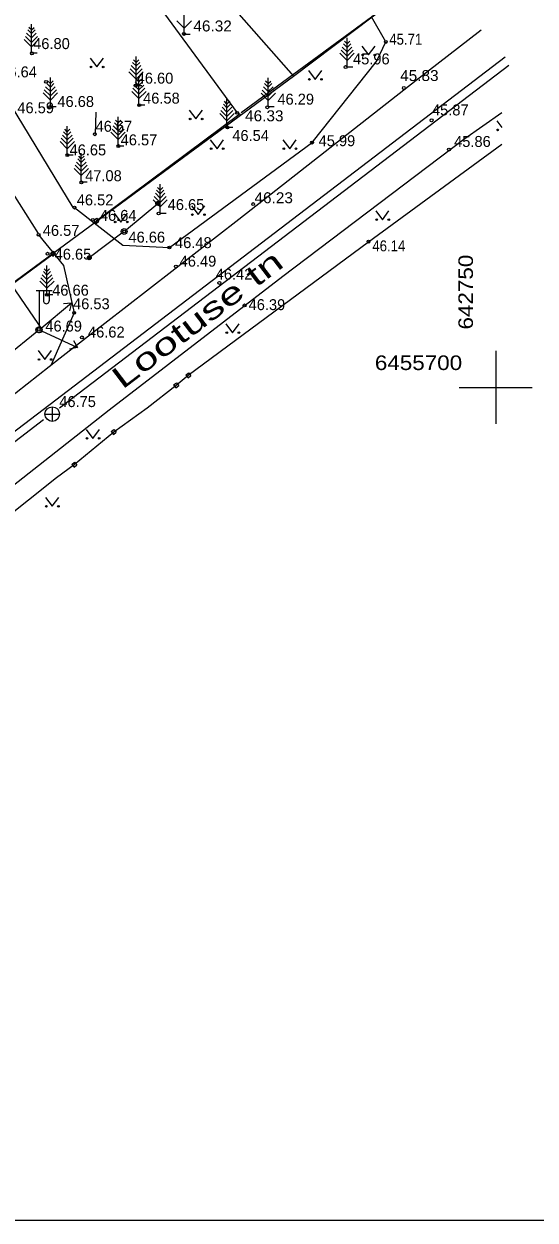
# Model space of a CAD drawing. Extents: x 642626 to 643013, y 6455643 to 6456048.
# Drawn here: x 642717.6 to 642752.7, y 6455642.9 to 6455724.9 of the extents above; entities that cross this region are included whole.
import ezdxf
from ezdxf.enums import TextEntityAlignment as Align

# ---------------------------------------------------------------- set-up
doc = ezdxf.new("R2010")
doc.units = 0
doc.header["$LTSCALE"] = 0.3
for name, color, linetype, lineweight in [('10', 7, 'Continuous', 13), ('12', 7, 'Continuous', 13), ('13', 7, 'Continuous', 13), ('23', 7, 'Continuous', 13), ('28', 7, 'Continuous', 13), ('30', 7, 'Continuous', 13), ('4', 7, 'Continuous', 13), ('40', 7, 'Continuous', 13), ('41', 7, 'Continuous', 13), ('46', 7, 'Continuous', 13), ('56', 7, 'Continuous', 13), ('59', 7, 'Continuous', 13), ('61', 7, 'Continuous', 13)]:
    doc.layers.add(name, color=color, linetype=linetype, lineweight=lineweight)
doc.layers.add('57', color=7, linetype='Continuous')

msp = doc.modelspace()

# ---------------------------------------------------------------- linework, layer by layer
at = {"layer": '10'}
for p, q in [((642728.64, 6455724.64), (642728.14, 6455725.13)), ((642728.64, 6455724.64), (642729.13, 6455725.13)), ((642718.16, 6455724.26), (642717.91, 6455724.51)), ((642718.16, 6455724.51), (642717.98, 6455724.69)), ((642718.16, 6455724.51), (642718.34, 6455724.69)), ((642718.16, 6455724.26), (642718.41, 6455724.51)), ((642718.16, 6455723.36), (642717.67, 6455723.85)), ((642718.16, 6455723.66), (642717.75, 6455724.07)), ((642718.16, 6455723.96), (642717.83, 6455724.29)), ((642718.16, 6455723.96), (642718.49, 6455724.29)), ((642718.16, 6455723.66), (642718.57, 6455724.07)), ((642718.16, 6455723.36), (642718.65, 6455723.85)), ((642739.81, 6455723.31), (642739.56, 6455723.56)), ((642739.81, 6455723.56), (642739.63, 6455723.75)), ((642739.81, 6455723.56), (642739.99, 6455723.75)), ((642739.81, 6455723.31), (642740.06, 6455723.56)), ((642739.81, 6455722.41), (642739.32, 6455722.91)), ((642739.81, 6455722.71), (642739.4, 6455723.12)), ((642739.81, 6455723.01), (642739.48, 6455723.34)), ((642739.81, 6455723.01), (642740.14, 6455723.34)), ((642739.81, 6455722.71), (642740.22, 6455723.12)), ((642739.81, 6455722.41), (642740.3, 6455722.91)), ((642740.82, 6455723.41), (642741.28, 6455722.8)), ((642741.28, 6455722.8), (642741.73, 6455723.41)), ((642722.19, 6455722.58), (642722.65, 6455721.98)), ((642722.65, 6455721.98), (642723.1, 6455722.58)), ((642725.34, 6455721.44), (642724.93, 6455721.85)), ((642725.34, 6455721.74), (642725.01, 6455722.07)), ((642725.34, 6455722.04), (642725.09, 6455722.29)), ((642725.34, 6455722.29), (642725.16, 6455722.47)), ((642725.34, 6455722.29), (642725.52, 6455722.47)), ((642725.34, 6455722.04), (642725.59, 6455722.29)), ((642725.34, 6455721.74), (642725.67, 6455722.07)), ((642725.34, 6455721.44), (642725.75, 6455721.85)), ((642725.34, 6455721.14), (642724.85, 6455721.63)), ((642725.34, 6455721.14), (642725.83, 6455721.63)), ((642725.53, 6455720.95), (642725.35, 6455721.14)), ((642725.53, 6455720.95), (642725.71, 6455721.14)), ((642737.16, 6455721.73), (642737.62, 6455721.12)), ((642737.62, 6455721.12), (642738.07, 6455721.73)), ((642719.46, 6455719.99), (642719.04, 6455720.4)), ((642719.46, 6455720.29), (642719.13, 6455720.62)), ((642719.46, 6455720.59), (642719.21, 6455720.84)), ((642719.46, 6455720.84), (642719.27, 6455721.02)), ((642719.46, 6455720.84), (642719.64, 6455721.02)), ((642719.46, 6455720.59), (642719.7, 6455720.84)), ((642719.46, 6455720.29), (642719.78, 6455720.62)), ((642719.46, 6455719.99), (642719.87, 6455720.4)), ((642725.53, 6455719.8), (642725.04, 6455720.3)), ((642725.53, 6455720.1), (642725.12, 6455720.52)), ((642725.53, 6455720.4), (642725.2, 6455720.73)), ((642725.53, 6455720.7), (642725.28, 6455720.95)), ((642725.53, 6455720.7), (642725.78, 6455720.95)), ((642725.53, 6455720.4), (642725.86, 6455720.73)), ((642725.53, 6455720.1), (642725.94, 6455720.52)), ((642725.53, 6455719.8), (642726.02, 6455720.3)), ((642734.4, 6455719.98), (642733.99, 6455720.39)), ((642734.4, 6455720.28), (642734.07, 6455720.61)), ((642734.4, 6455720.58), (642734.15, 6455720.83)), ((642734.4, 6455720.83), (642734.22, 6455721.01)), ((642734.4, 6455720.83), (642734.58, 6455721.01)), ((642734.4, 6455720.58), (642734.65, 6455720.83)), ((642734.4, 6455720.28), (642734.73, 6455720.61)), ((642734.4, 6455719.98), (642734.81, 6455720.39)), ((642719.46, 6455719.69), (642718.96, 6455720.19)), ((642719.46, 6455719.69), (642719.95, 6455720.19)), ((642731.57, 6455719.18), (642731.33, 6455719.43)), ((642731.57, 6455719.43), (642731.39, 6455719.62)), ((642731.57, 6455719.43), (642731.76, 6455719.62)), ((642731.57, 6455719.18), (642731.82, 6455719.43)), ((642734.4, 6455719.68), (642733.91, 6455720.17)), ((642734.4, 6455719.68), (642734.89, 6455720.17)), ((642728.98, 6455719.01), (642729.44, 6455718.41)), ((642729.44, 6455718.41), (642729.89, 6455719.01)), ((642731.57, 6455718.28), (642731.08, 6455718.78)), ((642731.57, 6455718.58), (642731.16, 6455718.99)), ((642731.57, 6455718.88), (642731.24, 6455719.21)), ((642731.57, 6455718.88), (642731.9, 6455719.21)), ((642731.57, 6455718.58), (642731.98, 6455718.99)), ((642731.57, 6455718.28), (642732.07, 6455718.78)), ((642724.1, 6455717.6), (642723.77, 6455717.93)), ((642724.1, 6455717.9), (642723.85, 6455718.15)), ((642724.1, 6455718.15), (642723.92, 6455718.33)), ((642724.1, 6455718.15), (642724.28, 6455718.33)), ((642724.1, 6455717.9), (642724.35, 6455718.15)), ((642724.1, 6455717.6), (642724.43, 6455717.93)), ((642720.62, 6455716.67), (642720.21, 6455717.08)), ((642720.62, 6455716.97), (642720.29, 6455717.3)), ((642720.62, 6455717.27), (642720.37, 6455717.52)), ((642720.62, 6455717.52), (642720.44, 6455717.7)), ((642720.62, 6455717.52), (642720.8, 6455717.7)), ((642720.62, 6455717.27), (642720.87, 6455717.52)), ((642720.62, 6455716.97), (642720.95, 6455717.3)), ((642720.62, 6455716.67), (642721.03, 6455717.08)), ((642724.1, 6455717), (642723.61, 6455717.5)), ((642724.1, 6455717.3), (642723.69, 6455717.71)), ((642724.1, 6455717.3), (642724.51, 6455717.71)), ((642724.1, 6455717), (642724.59, 6455717.5)), ((642730.42, 6455716.98), (642730.89, 6455716.37)), ((642730.89, 6455716.37), (642731.33, 6455716.98)), ((642735.41, 6455716.98), (642735.87, 6455716.37)), ((642735.87, 6455716.37), (642736.32, 6455716.98)), ((642720.62, 6455716.37), (642720.13, 6455716.87)), ((642720.62, 6455716.37), (642721.11, 6455716.87)), ((642721.58, 6455715.12), (642721.25, 6455715.45)), ((642721.58, 6455715.42), (642721.34, 6455715.67)), ((642721.58, 6455715.67), (642721.4, 6455715.85)), ((642721.58, 6455715.67), (642721.77, 6455715.85)), ((642721.58, 6455715.42), (642721.83, 6455715.67)), ((642721.58, 6455715.12), (642721.91, 6455715.45)), ((642721.58, 6455714.52), (642721.09, 6455715.01)), ((642721.58, 6455714.82), (642721.17, 6455715.23)), ((642721.58, 6455714.82), (642721.99, 6455715.23)), ((642721.58, 6455714.52), (642722.08, 6455715.01)), ((642726.99, 6455713.53), (642726.81, 6455713.71)), ((642726.99, 6455713.53), (642727.17, 6455713.71)), ((642726.99, 6455712.38), (642726.5, 6455712.87)), ((642726.99, 6455712.68), (642726.58, 6455713.09)), ((642726.99, 6455712.98), (642726.66, 6455713.31)), ((642726.99, 6455713.28), (642726.74, 6455713.53)), ((642726.99, 6455713.28), (642727.24, 6455713.53)), ((642726.99, 6455712.98), (642727.32, 6455713.31)), ((642726.99, 6455712.68), (642727.4, 6455713.09)), ((642726.99, 6455712.38), (642727.48, 6455712.87)), ((642729.14, 6455712.46), (642729.6, 6455711.85)), ((642729.6, 6455711.85), (642730.05, 6455712.46)), ((642741.78, 6455712.11), (642742.24, 6455711.5)), ((642742.24, 6455711.5), (642742.68, 6455712.11)), ((642723.84, 6455711.95), (642724.3, 6455711.34)), ((642724.3, 6455711.34), (642724.75, 6455711.95)), ((642719.22, 6455707.7), (642718.98, 6455707.95)), ((642719.22, 6455707.95), (642719.04, 6455708.13)), ((642719.22, 6455707.95), (642719.41, 6455708.13)), ((642719.22, 6455707.7), (642719.47, 6455707.95)), ((642719.22, 6455706.8), (642718.73, 6455707.29)), ((642719.22, 6455707.1), (642718.81, 6455707.51)), ((642719.22, 6455707.4), (642718.89, 6455707.73)), ((642719.22, 6455707.4), (642719.55, 6455707.73)), ((642719.22, 6455707.1), (642719.63, 6455707.51)), ((642719.22, 6455706.8), (642719.72, 6455707.29)), ((642731.49, 6455704.36), (642731.96, 6455703.75)), ((642731.96, 6455703.75), (642732.4, 6455704.36)), ((642718.62, 6455702.52), (642719.09, 6455701.91)), ((642719.09, 6455701.91), (642719.53, 6455702.52)), ((642721.92, 6455697.11), (642722.38, 6455696.5)), ((642722.38, 6455696.5), (642722.82, 6455697.11)), ((642719.12, 6455692.45), (642719.58, 6455691.85)), ((642719.58, 6455691.85), (642720.03, 6455692.45))]:
    msp.add_line(p, q, dxfattribs=at)
for points in [[(642729.04, 6455724.19), (642728.64, 6455724.19), (642728.64, 6455726.19)], [(642718.56, 6455722.91), (642718.16, 6455722.91), (642718.16, 6455724.91)], [(642740.21, 6455721.96), (642739.81, 6455721.96), (642739.81, 6455723.96)], [(642725.74, 6455720.69), (642725.34, 6455720.69), (642725.34, 6455722.69)], [(642719.86, 6455719.24), (642719.46, 6455719.24), (642719.46, 6455721.24)], [(642725.93, 6455719.35), (642725.53, 6455719.35), (642725.53, 6455721.35)], [(642734.8, 6455719.23), (642734.4, 6455719.23), (642734.4, 6455721.23)], [(642731.97, 6455717.83), (642731.57, 6455717.83), (642731.57, 6455719.83)], [(642721.02, 6455715.92), (642720.62, 6455715.92), (642720.62, 6455717.92)], [(642724.5, 6455716.55), (642724.1, 6455716.55), (642724.1, 6455718.55)], [(642721.98, 6455714.07), (642721.58, 6455714.07), (642721.58, 6455716.07)], [(642727.39, 6455711.93), (642726.99, 6455711.93), (642726.99, 6455713.93)], [(642719.62, 6455706.35), (642719.22, 6455706.35), (642719.22, 6455708.35)]]:
    msp.add_lwpolyline(points, dxfattribs=at)
for centre in [(642740.8826, 6455722.7987), (642741.7114, 6455722.7987), (642722.2517, 6455721.9751), (642723.0805, 6455721.9751), (642737.222, 6455721.1232), (642738.0508, 6455721.1232), (642729.042, 6455718.4079), (642729.8708, 6455718.4079), (642730.4849, 6455716.3695), (642731.3137, 6455716.3695), (642735.4696, 6455716.3695), (642736.2984, 6455716.3695), (642723.9036, 6455711.343), (642724.7324, 6455711.343), (642729.1998, 6455711.8496), (642730.0286, 6455711.8496), (642741.8382, 6455711.5032), (642742.667, 6455711.5032), (642731.5573, 6455703.7492), (642732.3861, 6455703.7492), (642718.6853, 6455701.9135), (642719.5141, 6455701.9135), (642721.9775, 6455696.5017), (642722.8062, 6455696.5017), (642719.1838, 6455691.8451), (642720.0126, 6455691.8451)]:
    msp.add_circle(centre, 0.055, dxfattribs=at)
at = {"layer": '12'}
for p, q in [((642718.48, 6455706.64), (642719.58, 6455706.64)), ((642718.68, 6455706.64), (642718.68, 6455704.14)), ((642718.98, 6455706.64), (642718.98, 6455705.94)), ((642719.38, 6455706.64), (642719.38, 6455705.94)), ((642718.82, 6455704.07), (642720.9, 6455705.79)), ((642718.54, 6455703.81), (642716.44, 6455702.11)), ((642718.86, 6455703.87), (642721.31, 6455702.74))]:
    msp.add_line(p, q, dxfattribs=at)
for points in [[(642718.93, 6455703.94), (642710.15, 6455716.74), (642707.57, 6455715.05)], [(642720.35, 6455705.76), (642720.9, 6455705.79), (642720.77, 6455705.26)], [(642721.05, 6455703.22), (642721.31, 6455702.74), (642720.77, 6455702.63)]]:
    msp.add_lwpolyline(points, dxfattribs=at)
for centre in [(642718.6663, 6455703.9381), (642718.6734, 6455703.9508), (642718.68, 6455703.9388), (642718.6937, 6455703.9393)]:
    msp.add_circle(centre, 0.2, dxfattribs=at)
msp.add_arc((642719.18, 6455705.9385), 0.2, 179.93931, 0.0607, dxfattribs=at)
at = {"layer": '13'}
for p, q in [((642724.67, 6455710.82), (642726.83, 6455712.61)), ((642724.36, 6455710.57), (642722.12, 6455708.89))]:
    msp.add_line(p, q, dxfattribs=at)
for centre, radius in [((642726.824, 6455712.6134), 0.1361), ((642726.824, 6455712.6134), 0.1212), ((642726.824, 6455712.6134), 0.1074), ((642726.824, 6455712.6134), 0.0902), ((642726.824, 6455712.6134), 0.0749), ((642726.824, 6455712.6134), 0.0616), ((642726.824, 6455712.6134), 0.0467), ((642726.824, 6455712.6134), 0.0343), ((642726.824, 6455712.6134), 0.0209), ((642726.824, 6455712.6134), 0.0112), ((642724.52, 6455710.692), 0.2), ((642724.52, 6455710.692), 0.2), ((642722.1244, 6455708.8861), 0.1361), ((642722.1244, 6455708.8861), 0.1212), ((642722.1244, 6455708.8861), 0.1074), ((642722.1244, 6455708.8861), 0.0902), ((642722.1244, 6455708.8861), 0.0749), ((642722.1244, 6455708.8861), 0.0616), ((642722.1244, 6455708.8861), 0.0467), ((642722.1244, 6455708.8861), 0.0343), ((642722.1244, 6455708.8861), 0.0209), ((642722.1244, 6455708.8861), 0.0112)]:
    msp.add_circle(centre, radius, dxfattribs=at)
at = {"layer": '23'}
for p, q in [((642713.47, 6455744.44), (642732.27, 6455718.82)), ((642722.61, 6455711.43), (642732.47, 6455718.79)), ((642722.44, 6455711.45), (642722.63, 6455711.6)), ((642722.44, 6455711.45), (642722.59, 6455711.25)), ((642722.59, 6455711.25), (642722.79, 6455711.41)), ((642722.63, 6455711.6), (642722.79, 6455711.41)), ((642719.46, 6455709.19), (642719.66, 6455709.35)), ((642719.46, 6455709.19), (642719.62, 6455709)), ((642719.62, 6455709), (642719.81, 6455709.16)), ((642719.66, 6455709.35), (642719.81, 6455709.16)), ((642728.75, 6455700.85), (642728.94, 6455701.01)), ((642728.75, 6455700.85), (642728.9, 6455700.65)), ((642728.9, 6455700.65), (642729.1, 6455700.81)), ((642728.94, 6455701.01), (642729.1, 6455700.81)), ((642727.91, 6455700.17), (642728.1, 6455700.32)), ((642727.91, 6455700.17), (642728.07, 6455699.97)), ((642728.07, 6455699.97), (642728.26, 6455700.13)), ((642728.1, 6455700.32), (642728.26, 6455700.13))]:
    msp.add_line(p, q, dxfattribs=at)
for points in [[(642732.55, 6455718.85), (642741.48, 6455725.4), (642744.13, 6455727.6), (642748.22, 6455730.5), (642749.09, 6455731.21), (642750.41, 6455732.25)], [(642728.92, 6455700.83), (642741.28, 6455709.99), (642750.41, 6455716.68)], [(642690.45, 6455695.08), (642694.52, 6455690.72), (642703.58, 6455697.34), (642709.83, 6455701.96), (642710.8, 6455702.64), (642719.64, 6455709.17)], [(642697.88, 6455676.35), (642700.73, 6455678.64), (642712.07, 6455687.6), (642719.89, 6455693.83), (642721.1, 6455694.71), (642723.8, 6455696.95), (642726.1, 6455698.59), (642728.08, 6455700.15), (642728.92, 6455700.83)]]:
    msp.add_lwpolyline(points, dxfattribs=at)
at = {"layer": '28'}
for p, q in [((642723.62, 6455696.97), (642723.82, 6455697.12)), ((642723.62, 6455696.97), (642723.78, 6455696.77)), ((642723.78, 6455696.77), (642723.97, 6455696.92)), ((642723.82, 6455697.12), (642723.97, 6455696.92)), ((642720.93, 6455694.72), (642721.12, 6455694.88)), ((642721.12, 6455694.88), (642721.28, 6455694.69)), ((642720.93, 6455694.72), (642721.09, 6455694.53)), ((642721.09, 6455694.53), (642721.28, 6455694.69))]:
    msp.add_line(p, q, dxfattribs=at)
at = {"layer": '30'}
for p, q in [((642720.09, 6455698.61), (642750.91, 6455722.09)), ((642712.63, 6455692.93), (642718.98, 6455697.79))]:
    msp.add_line(p, q, dxfattribs=at)
for points in [[(642721.02, 6455712.33), (642716.33, 6455720.06), (642715.39, 6455721.06), (642712.19, 6455722.93), (642710.99, 6455723.87), (642708.59, 6455729.74), (642707.52, 6455732.15), (642703.11, 6455737.29)], [(642718.65, 6455710.56), (642713.84, 6455718.1), (642713.21, 6455718.68), (642707.53, 6455720.47), (642701.75, 6455728.36), (642702.22, 6455729.62), (642702.9, 6455731.78), (642700.59, 6455735.46)], [(642721.12, 6455712.33), (642724.43, 6455709.75), (642727.62, 6455709.59), (642737.41, 6455716.79), (642741.82, 6455722.35), (642742.46, 6455723.69), (642741.48, 6455725.4)], [(642749, 6455724.5), (642744.54, 6455721.05), (642732.39, 6455711.52), (642720.14, 6455702.01), (642708.79, 6455693.1), (642696.84, 6455683.42), (642690.64, 6455678.58)], [(642706.71, 6455699.5), (642712.08, 6455693.24), (642750.64, 6455722.67)], [(642695.53, 6455676.35), (642699.83, 6455679.9), (642711.31, 6455688.89), (642723.48, 6455698.46), (642735.4, 6455707.62), (642747.81, 6455717.02), (642750.41, 6455718.86)], [(642718.65, 6455710.46), (642720.37, 6455708.36), (642721.09, 6455705.12), (642719.49, 6455701.51)]]:
    msp.add_lwpolyline(points, dxfattribs=at)
for centre in [(642742.4646, 6455723.6881), (642737.4066, 6455716.7891)]:
    msp.add_circle(centre, 0.1, dxfattribs=at)
at = {"layer": '4'}
for p, q in [((642719.09, 6455698.17), (642720.09, 6455698.17)), ((642719.59, 6455698.67), (642719.59, 6455697.67))]:
    msp.add_line(p, q, dxfattribs=at)
msp.add_circle((642719.588, 6455698.169), 0.5, dxfattribs=at)
at = {"layer": '40'}
msp.add_line((642694.37, 6455690.6), (642736.13, 6455721.34), dxfattribs=at)
msp.add_lwpolyline([(642709.05, 6455752.06), (642736.13, 6455721.34), (642748.41, 6455730.62)], dxfattribs=at)
at = {"layer": '41'}
msp.add_line((642750.07, 6455718.27), (642750.41, 6455717.82), dxfattribs=at)
msp.add_circle((642750.133, 6455717.6596), 0.055, dxfattribs=at)
at = {"layer": '46'}
msp.add_line((642722.58, 6455718.87), (642722.53, 6455717.37), dxfattribs=at)
for centre in [(642728.623, 6455724.237), (642718.197, 6455722.91), (642739.708, 6455721.964), (642719.162, 6455720.956), (642725.306, 6455720.694), (642743.6982, 6455720.5297), (642725.558, 6455719.355), (642719.444, 6455719.241), (642732.262, 6455718.829), (642734.34, 6455719.213), (642731.595, 6455717.83), (642745.6026, 6455718.314), (642722.506, 6455717.36), (642724.128, 6455716.548), (642746.7941, 6455716.3097), (642720.629, 6455715.924), (642721.585, 6455714.06), (642721.585, 6455714.06), (642726.879, 6455711.926), (642733.368, 6455712.574), (642722.373, 6455711.493), (642724.52, 6455710.692), (642719.268, 6455709.163), (642728.068, 6455708.286), (642731.0474, 6455707.1617), (642719.224, 6455706.347), (642732.778, 6455705.623), (642718.669, 6455703.947), (642721.62, 6455703.43)]:
    msp.add_circle(centre, 0.1, dxfattribs=at)
at = {"layer": '56'}
msp.add_line((642626.51, 6455642.9), (642816.51, 6455642.9), dxfattribs=at)
at = {"layer": '59'}
for centre in [(642721.1162, 6455712.329), (642718.6534, 6455710.4641), (642727.6243, 6455709.5922), (642741.2779, 6455709.9949), (642721.0896, 6455705.1158)]:
    msp.add_circle(centre, 0.1, dxfattribs=at)
at = {"layer": '61'}
for p, q in [((642750, 6455702.5), (642750, 6455697.5)), ((642747.5, 6455700), (642752.5, 6455700)), ((642748, 6455700), (642750.41, 6455700))]:
    msp.add_line(p, q, dxfattribs=at)

# ---------------------------------------------------------------- texts
at = {"layer": '46'}
for s, width, p in [('46.32', 1.05, (642730.585, 6455724.41)), ('45.71', 0.9, (642743.83, 6455723.5)), ('45.83', 1.05, (642744.765, 6455721.01)), ('46.33', 1.05, (642734.13, 6455718.25)), ('46.23', 1.05, (642734.775, 6455712.63)), ('46.14', 0.9, (642742.67, 6455709.33))]:
    msp.add_text(s, height=0.75, dxfattribs=dict(at, width=width)).set_placement(p, align=Align.CENTER)
for s, p in [('46.80', (642719.535, 6455723.2)), ('45.96', (642741.47, 6455722.15)), ('46.64', (642717.28, 6455721.26)), ('46.60', (642726.635, 6455720.83)), ('46.58', (642727.075, 6455719.46)), ('46.59', (642718.45, 6455718.8)), ('46.68', (642721.195, 6455719.23)), ('46.29', (642736.285, 6455719.39)), ('45.87', (642746.885, 6455718.65)), ('46.67', (642723.815, 6455717.53)), ('46.57', (642725.535, 6455716.6)), ('46.54', (642733.19, 6455716.9)), ('45.99', (642739.11, 6455716.54)), ('45.86', (642748.405, 6455716.49)), ('46.65', (642722.03, 6455715.91)), ('47.08', (642723.1, 6455714.14)), ('46.52', (642722.525, 6455712.48)), ('46.65', (642728.76, 6455712.16)), ('46.64', (642724.11, 6455711.42)), ('46.57', (642720.195, 6455710.39)), ('46.66', (642726.07, 6455709.93)), ('46.48', (642729.265, 6455709.55)), ('46.65', (642721.01, 6455708.76)), ('46.49', (642729.58, 6455708.28)), ('46.42', (642732.055, 6455707.39)), ('46.66', (642720.84, 6455706.29)), ('46.53', (642722.27, 6455705.36)), ('46.39', (642734.31, 6455705.3)), ('46.69', (642720.37, 6455703.83)), ('46.62', (642723.295, 6455703.42)), ('46.75', (642721.325, 6455698.65))]:
    msp.add_text(s, height=0.75, dxfattribs=at).set_placement(p, align=Align.CENTER)
at = {"layer": '57', "width": 1.5}
msp.add_text('Lootuse tn', height=1.5, rotation=37.321, dxfattribs=at).set_placement((642729.9853, 6455704.0797), align=Align.CENTER)
at = {"layer": '61', "width": 1.15}
msp.add_text('642750', height=1, rotation=90, dxfattribs=at).set_placement((642748.44, 6455706.535), align=Align.CENTER)
msp.add_text('6455700', height=1, dxfattribs=at).set_placement((642744.705, 6455701.19), align=Align.CENTER)

doc.saveas('drawing.dxf')
